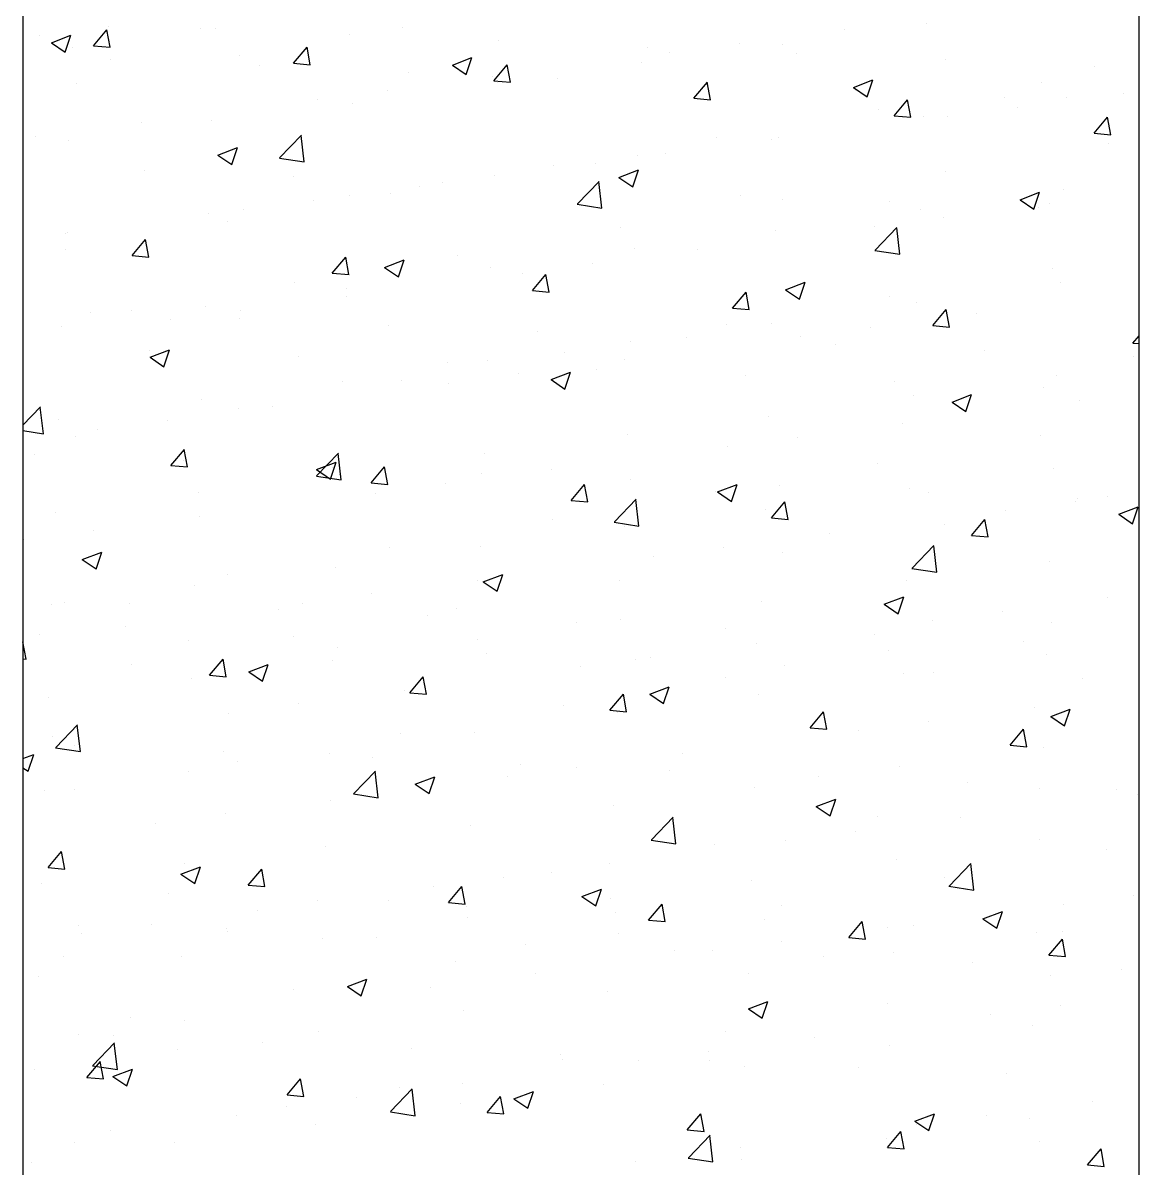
# Model space of a CAD drawing. Header units: millimetres. Extents: x 331487 to 517269, y 198509 to 399936.
# Drawn here: x 419945.7 to 420345.7, y 399116.1 to 399526.6 of the extents above; entities that cross this region are included whole.
import ezdxf

# ---------------------------------------------------------------- set-up
doc = ezdxf.new("R2010")
doc.units = ezdxf.units.MM
doc.header["$MEASUREMENT"] = 0
doc.layers.add('COLUMN', color=6, linetype='Continuous')

msp = doc.modelspace()

# ---------------------------------------------------------------- linework, layer by layer
at = {"layer": 'COLUMN'}
for p, q in [((419945.71, 399936.48), (419945.71, 381283.05)), ((420345.71, 381283.05), (420345.71, 399936.48))]:
    msp.add_line(p, q, dxfattribs=at)
at = {"layer": 'COLUMN', "color": 2, "linetype": 'Continuous'}
for p, q in [((419970.99, 399518.41), (419975.81, 399524.15)), ((419976.96, 399517.88), (419975.8, 399524.15)), ((419976.52, 399525.35), (419976.52, 399525.35)), ((420009.31, 399524.64), (420009.31, 399524.64)), ((420014.65, 399524.72), (420014.65, 399524.72)), ((420062.69, 399522.39), (420062.69, 399522.39)), ((420081.6, 399525), (420081.6, 399525)), ((420240.21, 399524.08), (420240.21, 399524.08)), ((420269.68, 399526.27), (420269.68, 399526.27)), ((419951.49, 399522.05), (419951.49, 399522.05)), ((419955.91, 399519.48), (419962.91, 399522.17)), ((419955.91, 399519.48), (419960.89, 399516.13)), ((419960.88, 399516.13), (419962.91, 399522.17)), ((419970.99, 399518.41), (419976.96, 399517.89)), ((420116.07, 399520.13), (420116.07, 399520.13)), ((420202.34, 399519.1), (420202.34, 399519.1)), ((420217.74, 399518.77), (420217.74, 399518.77)), ((419963.31, 399517.68), (419963.31, 399517.68)), ((420023.28, 399514.99), (420023.28, 399514.99)), ((420042.71, 399512.13), (420047.53, 399517.88)), ((420048.69, 399511.6), (420047.53, 399517.87)), ((420099.63, 399511.47), (420106.63, 399514.16)), ((420104.6, 399508.12), (420106.62, 399514.16)), ((420169.45, 399517.87), (420169.45, 399517.87)), ((420177.3, 399515.8), (420177.3, 399515.8)), ((420222.84, 399515.62), (420222.84, 399515.62)), ((419977.01, 399513.46), (419977.01, 399513.46)), ((420030.39, 399511.21), (420030.39, 399511.21)), ((420042.71, 399512.13), (420048.69, 399511.61)), ((420099.63, 399511.47), (420104.6, 399508.12)), ((420114.44, 399505.86), (420119.26, 399511.6)), ((420120.41, 399505.33), (420119.26, 399511.6)), ((420167.23, 399512.37), (420167.23, 399512.37)), ((420276.22, 399513.36), (420276.22, 399513.36)), ((420329.6, 399511.11), (420329.6, 399511.11)), ((420083.77, 399508.95), (420083.77, 399508.95)), ((420114.15, 399507.49), (420114.15, 399507.49)), ((420137.16, 399506.7), (420137.16, 399506.7)), ((420243.34, 399503.47), (420250.34, 399506.15)), ((420248.31, 399500.11), (420250.34, 399506.15)), ((419964.96, 399504.98), (419964.96, 399504.98)), ((420076.27, 399502.5), (420076.27, 399502.5)), ((420114.44, 399505.86), (420120.42, 399505.34)), ((420115.88, 399505.33), (420115.88, 399505.33)), ((420186.17, 399499.58), (420190.99, 399505.33)), ((420190.54, 399504.44), (420190.54, 399504.44)), ((420192.14, 399499.05), (420190.98, 399505.32)), ((420243.34, 399503.47), (420248.31, 399500.11)), ((420243.92, 399502.19), (420243.92, 399502.19)), ((420310.75, 399505.38), (420310.75, 399505.38)), ((420051.24, 399499.21), (420051.24, 399499.21)), ((420063.94, 399497.83), (420063.94, 399497.83)), ((420186.17, 399499.58), (420192.14, 399499.06)), ((420257.89, 399493.31), (420262.71, 399499.05)), ((420263.86, 399492.78), (420262.71, 399499.05)), ((420297.3, 399499.93), (420297.3, 399499.93)), ((420319.8, 399500.02), (420319.8, 399500.02)), ((420339.97, 399501.24), (420339.97, 399501.24)), ((420252.43, 399495.37), (420252.43, 399495.37)), ((420302.09, 399496.25), (420302.09, 399496.25)), ((419988.09, 399490.89), (419988.09, 399490.89)), ((420013.43, 399491.43), (420013.43, 399491.43)), ((420257.89, 399493.31), (420263.87, 399492.79)), ((420268.46, 399492.98), (420268.46, 399492.98)), ((420277.06, 399492.96), (420277.06, 399492.96)), ((420329.62, 399487.03), (420334.44, 399492.78)), ((420335.59, 399486.5), (420334.43, 399492.77)), ((419950.21, 399485.91), (419950.21, 399485.91)), ((420037.7, 399478.22), (420045.49, 399486.34)), ((420046.51, 399476.75), (420045.4, 399486.25)), ((420216.52, 399485.48), (420216.52, 399485.48)), ((420329.62, 399487.03), (420335.59, 399486.51)), ((419962.09, 399484.39), (419962.09, 399484.39)), ((420015.6, 399479.22), (420022.61, 399481.91)), ((420020.57, 399475.86), (420022.6, 399481.91)), ((420194.11, 399485.36), (420194.11, 399485.36)), ((420213.9, 399484.64), (420213.9, 399484.64)), ((420334.71, 399483.42), (420334.71, 399483.42)), ((420015.6, 399479.22), (420020.58, 399475.87)), ((420037.61, 399478.13), (420046.51, 399476.75)), ((420166.01, 399479.08), (420166.01, 399479.08)), ((420176.03, 399479.66), (420176.03, 399479.66)), ((419989.41, 399473.81), (419989.41, 399473.81)), ((420135.79, 399475.35), (420135.79, 399475.35)), ((420151, 399476.36), (420151, 399476.36)), ((420159.32, 399471.21), (420166.32, 399473.9)), ((420164.29, 399467.86), (420166.31, 399473.9)), ((420276.39, 399473.41), (420276.39, 399473.41)), ((420042.79, 399471.55), (420042.79, 399471.55)), ((420096.18, 399469.3), (420096.18, 399469.3)), ((420114.67, 399472.04), (420114.67, 399472.04)), ((420144.42, 399461.67), (420152.21, 399469.79)), ((420153.23, 399460.2), (420152.12, 399469.7)), ((420159.32, 399471.21), (420164.29, 399467.86)), ((420077.47, 399465.34), (420077.47, 399465.34)), ((420087.84, 399468.05), (420087.84, 399468.05)), ((420149.56, 399467.04), (420149.56, 399467.04)), ((420303.03, 399463.2), (420310.03, 399465.89)), ((420308, 399459.85), (420310.03, 399465.89)), ((420318.59, 399466.73), (420318.59, 399466.73)), ((420049.97, 399463.06), (420049.97, 399463.06)), ((420062.73, 399464.54), (420062.73, 399464.54)), ((420144.34, 399461.58), (420153.23, 399460.2)), ((420202.94, 399464.79), (420202.94, 399464.79)), ((420218.07, 399463.4), (420218.07, 399463.4)), ((420256.32, 399462.53), (420256.32, 399462.53)), ((420303.03, 399463.2), (420308, 399459.85)), ((420313.66, 399461.8), (420313.66, 399461.8)), ((420012.22, 399458.14), (420012.22, 399458.14)), ((420024.93, 399459.76), (420024.93, 399459.76)), ((420267.24, 399459.69), (420267.24, 399459.69)), ((420275.79, 399456.81), (420275.79, 399456.81)), ((420309.71, 399460.28), (420309.71, 399460.28)), ((420019.15, 399455.32), (420019.15, 399455.32)), ((420159.75, 399453.39), (420159.75, 399453.39)), ((420250.75, 399453.52), (420250.75, 399453.52)), ((420251.15, 399445.12), (420258.94, 399453.23)), ((420259.95, 399443.65), (420258.85, 399453.14)), ((419960.87, 399451.1), (419960.87, 399451.1)), ((419961.78, 399451.45), (419961.78, 399451.45)), ((419984.86, 399443.19), (419989.68, 399448.94)), ((419990.84, 399442.66), (419989.68, 399448.93)), ((420215.3, 399452.19), (420215.3, 399452.19)), ((419960.83, 399445.31), (419960.83, 399445.31)), ((420164.79, 399445.79), (420164.79, 399445.79)), ((420187.6, 399445.2), (420187.6, 399445.2)), ((420251.06, 399445.02), (420259.95, 399443.65)), ((419984.86, 399443.19), (419990.84, 399442.67)), ((420056.59, 399436.91), (420061.41, 399442.66)), ((420062.56, 399436.38), (420061.41, 399442.65)), ((420075.29, 399438.96), (420082.3, 399441.65)), ((420080.26, 399435.6), (420082.29, 399441.65)), ((420101.43, 399443.38), (420101.43, 399443.38)), ((420056.59, 399436.92), (420062.57, 399436.39)), ((420075.29, 399438.96), (420080.27, 399435.6)), ((420113.45, 399438.75), (420113.45, 399438.75)), ((420124.69, 399436.92), (420124.69, 399436.92)), ((420128.31, 399430.64), (420133.14, 399436.39)), ((420134.29, 399430.11), (420133.13, 399436.38)), ((420149.72, 399440.22), (420149.72, 399440.22)), ((420314.58, 399438.41), (420314.58, 399438.41)), ((420043.11, 399433.37), (420043.11, 399433.37)), ((420219.01, 399430.95), (420226.01, 399433.64)), ((420223.98, 399427.59), (420226, 399433.64)), ((420317.37, 399433.44), (420317.37, 399433.44)), ((420061.51, 399431.25), (420061.51, 399431.25)), ((420061.53, 399428.61), (420061.53, 399428.61)), ((420128.31, 399430.64), (420134.29, 399430.12)), ((420200.04, 399424.36), (420204.86, 399430.11)), ((420206.01, 399423.83), (420204.86, 399430.1)), ((420219.01, 399430.95), (420223.98, 399427.6)), ((420256.26, 399428.4), (420256.26, 399428.4)), ((420011, 399424.85), (420011, 399424.85)), ((420200.04, 399424.36), (420206.02, 399423.84)), ((420266.03, 399426.4), (420266.03, 399426.4)), ((420271.77, 399418.09), (420276.59, 399423.83)), ((420277.74, 399417.56), (420276.58, 399423.83)), ((419969.94, 399422.71), (419969.94, 399422.71)), ((419984.79, 399423.36), (419984.79, 399423.36)), ((419998.63, 399420.32), (419998.63, 399420.32)), ((420023.32, 399420.46), (420023.32, 399420.46)), ((420023.66, 399423.62), (420023.66, 399423.62)), ((420287.35, 399422.36), (420287.35, 399422.36)), ((419959.66, 399417.81), (419959.66, 399417.81)), ((420076.7, 399418.2), (420076.7, 399418.2)), ((420130.09, 399415.94), (420130.09, 399415.94)), ((420197.94, 399418.39), (420197.94, 399418.39)), ((420214.09, 399418.9), (420214.09, 399418.9)), ((420249.48, 399417.37), (420249.48, 399417.37)), ((420271.77, 399418.09), (420277.74, 399417.57)), ((420163.58, 399412.5), (420163.58, 399412.5)), ((420183.47, 399413.69), (420183.47, 399413.69)), ((420224.44, 399414.08), (420224.44, 399414.08)), ((420343.49, 399411.81), (420345.71, 399414.45)), ((420343.49, 399411.81), (420345.71, 399411.62)), ((419991.02, 399409.28), (419991.02, 399409.28)), ((419991.27, 399406.71), (419998.27, 399409.39)), ((419996.24, 399403.35), (419998.27, 399409.39)), ((420139.62, 399408.38), (420139.62, 399408.38)), ((420236.85, 399411.43), (420236.85, 399411.43)), ((420290.23, 399409.18), (420290.23, 399409.18)), ((419991.27, 399406.71), (419996.25, 399403.35)), ((420044.41, 399407.02), (420044.41, 399407.02)), ((420097.79, 399404.77), (420097.79, 399404.77)), ((420112.23, 399405.46), (420112.23, 399405.46)), ((420161.29, 399405.76), (420161.29, 399405.76)), ((420343.61, 399406.92), (420343.61, 399406.92)), ((420123.42, 399400.77), (420123.42, 399400.77)), ((420134.99, 399398.7), (420141.99, 399401.39)), ((420139.95, 399395.34), (420141.98, 399401.38)), ((420151.17, 399402.51), (420151.17, 399402.51)), ((420204.55, 399400.26), (420204.55, 399400.26)), ((420316.16, 399400.15), (420316.16, 399400.15)), ((420060.3, 399397.96), (420060.3, 399397.96)), ((420081.3, 399398.37), (420081.3, 399398.37)), ((420098.38, 399397.48), (420098.38, 399397.48)), ((420134.99, 399398.7), (420139.96, 399395.34)), ((420257.93, 399398), (420257.93, 399398)), ((420311.32, 399395.75), (420311.32, 399395.75)), ((420009.79, 399391.56), (420009.79, 399391.56)), ((420264.81, 399393.11), (420264.81, 399393.11)), ((420278.7, 399390.69), (420285.7, 399393.38)), ((420283.67, 399387.33), (420285.69, 399393.37)), ((420324.2, 399391.23), (420324.2, 399391.23)), ((419945.71, 399382.34), (419952.02, 399388.93)), ((419953.04, 399379.34), (419951.93, 399388.84)), ((420022.99, 399388.36), (420022.99, 399388.36)), ((420035.23, 399389.16), (420035.23, 399389.16)), ((420278.7, 399390.69), (420283.67, 399387.33)), ((419958.44, 399384.52), (419958.44, 399384.52)), ((419997.35, 399384.18), (419997.35, 399384.18)), ((420212.87, 399385.62), (420212.87, 399385.62)), ((420261.04, 399382.92), (420261.04, 399382.92)), ((419945.71, 399380.47), (419953.04, 399379.34)), ((419972.32, 399380.88), (419972.32, 399380.88)), ((420162.36, 399379.21), (420162.36, 399379.21)), ((420310.45, 399378.75), (420310.45, 399378.75)), ((419964.67, 399378.35), (419964.67, 399378.35)), ((420198.14, 399374.63), (420198.14, 399374.63)), ((420223.17, 399377.93), (420223.17, 399377.93)), ((419950.04, 399371.88), (419950.04, 399371.88)), ((419998.74, 399367.97), (420003.56, 399373.72)), ((420004.71, 399367.44), (420003.55, 399373.71)), ((420050.96, 399364.26), (420058.75, 399372.37)), ((420059.76, 399362.79), (420058.66, 399372.28)), ((420111.02, 399372.17), (420111.02, 399372.17)), ((419998.74, 399367.97), (420004.71, 399367.45)), ((420003.43, 399369.62), (420003.43, 399369.62)), ((420050.96, 399366.44), (420057.96, 399369.13)), ((420050.96, 399366.44), (420055.94, 399363.09)), ((420055.93, 399363.09), (420057.96, 399369.13)), ((420056.81, 399367.37), (420056.81, 399367.37)), ((420070.46, 399361.7), (420075.28, 399367.44)), ((420076.44, 399361.17), (420075.28, 399367.43)), ((420252.13, 399368.74), (420252.13, 399368.74)), ((420314.94, 399366.86), (420314.94, 399366.86)), ((420050.87, 399364.16), (420059.76, 399362.79)), ((420059.08, 399364.67), (420059.08, 399364.67)), ((420110.19, 399365.11), (420110.19, 399365.11)), ((420134.98, 399366.32), (420134.98, 399366.32)), ((420163.57, 399362.86), (420163.57, 399362.86)), ((420008.57, 399358.27), (420008.57, 399358.27)), ((420070.46, 399361.7), (420076.44, 399361.17)), ((420097.11, 399361.33), (420097.11, 399361.33)), ((420142.19, 399355.42), (420147.01, 399361.17)), ((420148.16, 399354.89), (420147.01, 399361.16)), ((420193.81, 399358.73), (420193.81, 399358.73)), ((420194.68, 399358.44), (420201.68, 399361.12)), ((420194.68, 399358.44), (420199.65, 399355.08)), ((420199.65, 399355.08), (420201.67, 399361.12)), ((420216.95, 399360.6), (420216.95, 399360.6)), ((420263.6, 399359.82), (420263.6, 399359.82)), ((420270.34, 399358.35), (420270.34, 399358.35)), ((420072.07, 399358.04), (420072.07, 399358.04)), ((420142.19, 399355.42), (420148.17, 399354.9)), ((420157.68, 399347.71), (420165.47, 399355.82)), ((420166.49, 399346.24), (420165.38, 399355.73)), ((420213.92, 399349.15), (420218.74, 399354.89)), ((420219.89, 399348.61), (420218.73, 399354.88)), ((420322.93, 399355.08), (420322.93, 399355.08)), ((420323.72, 399356.09), (420323.72, 399356.09)), ((420334.41, 399356.79), (420334.41, 399356.79)), ((419957.23, 399351.23), (419957.23, 399351.23)), ((420211.66, 399352.33), (420211.66, 399352.33)), ((420297.89, 399351.79), (420297.89, 399351.79)), ((420338.39, 399350.43), (420345.39, 399353.11)), ((420338.39, 399350.43), (420343.36, 399347.07)), ((420343.36, 399347.07), (420345.39, 399353.11)), ((420008.92, 399349.72), (420008.92, 399349.72)), ((420135.49, 399348.72), (420135.49, 399348.72)), ((420157.59, 399347.61), (420166.49, 399346.23)), ((420161.15, 399345.92), (420161.15, 399345.92)), ((420213.92, 399349.15), (420219.89, 399348.62)), ((420276.09, 399346.78), (420276.09, 399346.78)), ((420285.64, 399342.87), (420290.46, 399348.62)), ((420291.62, 399342.34), (420290.46, 399348.61)), ((419971.05, 399344.74), (419971.05, 399344.74)), ((420234.74, 399343.47), (420234.74, 399343.47)), ((420285.64, 399342.87), (420291.62, 399342.35)), ((419946.01, 399341.44), (419946.01, 399341.44)), ((420077.18, 399338.71), (420077.18, 399338.71)), ((420109.8, 399338.88), (420109.8, 399338.88)), ((420196.86, 399338.49), (420196.86, 399338.49)), ((420264.41, 399331.15), (420272.2, 399339.27)), ((420273.21, 399329.68), (420272.11, 399339.18)), ((419966.94, 399334.19), (419973.94, 399336.88)), ((419966.94, 399334.19), (419971.92, 399330.84)), ((419971.91, 399330.83), (419973.94, 399336.88)), ((420171.83, 399335.19), (420171.83, 399335.19)), ((420217.77, 399336.77), (420217.77, 399336.77)), ((420313.72, 399333.58), (420313.72, 399333.58)), ((420057.86, 399331.39), (420057.86, 399331.39)), ((420264.32, 399331.06), (420273.21, 399329.68)), ((420018.86, 399328.7), (420018.86, 399328.7)), ((420108.68, 399326.88), (420108.68, 399326.88)), ((420110.65, 399326.18), (420117.66, 399328.87)), ((420110.65, 399326.18), (420115.63, 399322.83)), ((420115.62, 399322.83), (420117.65, 399328.87)), ((420159.46, 399326.76), (420159.46, 399326.76)), ((420262.38, 399326.53), (420262.38, 399326.53)), ((420007.35, 399324.98), (420007.35, 399324.98)), ((420070.8, 399321.89), (420070.8, 399321.89)), ((419956.01, 399317.94), (419956.01, 399317.94)), ((419960.54, 399318.68), (419960.54, 399318.68)), ((419983.95, 399318.52), (419983.95, 399318.52)), ((420045.77, 399318.6), (420045.77, 399318.6)), ((420210.44, 399319.04), (420210.44, 399319.04)), ((420254.37, 399318.17), (420261.37, 399320.86)), ((420254.37, 399318.17), (420259.34, 399314.82)), ((420259.34, 399314.82), (420261.36, 399320.86)), ((420334.49, 399320.63), (420334.49, 399320.63)), ((420037.33, 399316.27), (420037.33, 399316.27)), ((420090.72, 399314.01), (420090.72, 399314.01)), ((420101.14, 399316.75), (420101.14, 399316.75)), ((420296.62, 399315.64), (420296.62, 399315.64)), ((419982.61, 399310.28), (419982.61, 399310.28)), ((420144.1, 399311.76), (420144.1, 399311.76)), ((420159.93, 399312.63), (420159.93, 399312.63)), ((420197.48, 399309.5), (420197.48, 399309.5)), ((420271.59, 399312.35), (420271.59, 399312.35)), ((420314.28, 399311.79), (420314.28, 399311.79)), ((419951.65, 399307.35), (419951.65, 399307.35)), ((420005.04, 399305.09), (420005.04, 399305.09)), ((420042.82, 399306.74), (420042.82, 399306.74)), ((420108.59, 399305.59), (420108.59, 399305.59)), ((420250.86, 399307.25), (420250.86, 399307.25)), ((420304.25, 399304.99), (420304.25, 399304.99)), ((419946.86, 399298.5), (419945.71, 399304.74)), ((420058.42, 399302.84), (420058.42, 399302.84)), ((420208.43, 399304.03), (420208.43, 399304.03)), ((420255.97, 399301.77), (420255.97, 399301.77)), ((419945.71, 399298.61), (419946.86, 399298.5)), ((419984.5, 399296.73), (419984.5, 399296.73)), ((420012.61, 399292.75), (420017.43, 399298.5)), ((420018.59, 399292.22), (420017.43, 399298.49)), ((420026.63, 399293.93), (420033.63, 399296.62)), ((420031.6, 399290.57), (420033.63, 399296.62)), ((420056.65, 399298.1), (420056.65, 399298.1)), ((420111.8, 399300.58), (420111.8, 399300.58)), ((420165.18, 399298.33), (420165.18, 399298.33)), ((420170.56, 399299.05), (420170.56, 399299.05)), ((420312.51, 399300.29), (420312.51, 399300.29)), ((420012.61, 399292.75), (420018.59, 399292.23)), ((420026.63, 399293.93), (420031.61, 399290.57)), ((420145.52, 399295.75), (420145.52, 399295.75)), ((420218.57, 399296.07), (420218.57, 399296.07)), ((420261.16, 399293.24), (420261.16, 399293.24)), ((420271.95, 399293.82), (420271.95, 399293.82)), ((420006.14, 399291.69), (420006.14, 399291.69)), ((420084.34, 399286.48), (420089.16, 399292.22)), ((420090.31, 399285.95), (420089.16, 399292.21)), ((420170.34, 399285.92), (420177.35, 399288.61)), ((420175.31, 399282.56), (420177.34, 399288.61)), ((420197.65, 399291.76), (420197.65, 399291.76)), ((420325.33, 399291.56), (420325.33, 399291.56)), ((419954.79, 399284.65), (419954.79, 399284.65)), ((420082.37, 399287.44), (420082.37, 399287.44)), ((420084.34, 399286.48), (420090.32, 399285.95)), ((420156.06, 399280.2), (420160.89, 399285.95)), ((420162.04, 399279.67), (420160.88, 399285.94)), ((420170.34, 399285.92), (420175.32, 399282.57)), ((420209.22, 399285.75), (420209.22, 399285.75)), ((420044.5, 399282.45), (420044.5, 399282.45)), ((420139.33, 399281.75), (420139.33, 399281.75)), ((420156.06, 399280.2), (420162.04, 399279.68)), ((420308.19, 399281.19), (420308.19, 399281.19)), ((420314.06, 399277.91), (420321.06, 399280.6)), ((420319.03, 399274.56), (420321.05, 399280.6)), ((420019.46, 399279.16), (420019.46, 399279.16)), ((420158.71, 399279.35), (420158.71, 399279.35)), ((420227.79, 399273.93), (420232.61, 399279.67)), ((420233.76, 399273.4), (420232.61, 399279.66)), ((420270.31, 399276.2), (420270.31, 399276.2)), ((420314.06, 399277.91), (420319.03, 399274.56)), ((419957.49, 399266.85), (419965.28, 399274.96)), ((419966.3, 399265.38), (419965.19, 399274.87)), ((420107.37, 399272.3), (420107.37, 399272.3)), ((420227.79, 399273.93), (420233.77, 399273.4)), ((420245.28, 399272.91), (420245.28, 399272.91)), ((420299.52, 399267.65), (420304.34, 399273.4)), ((420305.49, 399267.12), (420304.33, 399273.39)), ((419956.31, 399270.84), (419956.31, 399270.84)), ((420081.01, 399271.74), (420081.01, 399271.74)), ((419945.71, 399262.87), (419949.61, 399264.36)), ((419947.58, 399258.32), (419949.61, 399264.36)), ((419957.4, 399266.75), (419966.3, 399265.37)), ((419964.06, 399267.69), (419964.06, 399267.69)), ((420017.44, 399265.44), (420017.44, 399265.44)), ((420055.43, 399264.81), (420055.43, 399264.81)), ((420182.12, 399264.59), (420182.12, 399264.59)), ((420299.52, 399267.65), (420305.49, 399267.13)), ((420311.29, 399267), (420311.29, 399267)), ((420022.69, 399261.73), (420022.69, 399261.73)), ((420070.82, 399263.18), (420070.82, 399263.18)), ((420124.2, 399260.93), (420124.2, 399260.93)), ((420144.25, 399259.61), (420144.25, 399259.61)), ((420259.95, 399259.96), (420259.95, 399259.96)), ((419945.71, 399259.59), (419947.58, 399258.32)), ((420004.92, 399258.4), (420004.92, 399258.4)), ((420064.22, 399250.29), (420072.01, 399258.41)), ((420073.02, 399248.82), (420071.92, 399258.32)), ((420086.32, 399253.67), (420093.32, 399256.36)), ((420091.29, 399250.31), (420093.32, 399256.35)), ((420119.22, 399256.31), (420119.22, 399256.31)), ((420177.59, 399258.67), (420177.59, 399258.67)), ((420230.97, 399256.42), (420230.97, 399256.42)), ((419964.37, 399251.72), (419964.37, 399251.72)), ((420086.32, 399253.67), (420091.3, 399250.31)), ((420208.01, 399252.46), (420208.01, 399252.46)), ((420284.35, 399254.16), (420284.35, 399254.16)), ((420310.16, 399252.12), (420310.16, 399252.12)), ((420337.73, 399251.91), (420337.73, 399251.91)), ((419953.58, 399251.36), (419953.58, 399251.36)), ((420056.06, 399248), (420056.06, 399248)), ((420064.13, 399250.2), (420073.02, 399248.82)), ((420230.03, 399245.66), (420237.04, 399248.35)), ((420235, 399242.3), (420237.03, 399248.34)), ((420345.03, 399250.06), (420345.03, 399250.06)), ((420157.5, 399246.06), (420157.5, 399246.06)), ((420230.04, 399245.66), (420235.01, 399242.3)), ((419993.15, 399239.71), (419993.15, 399239.71)), ((420018.19, 399243.01), (420018.19, 399243.01)), ((420170.94, 399233.74), (420178.73, 399241.86)), ((420179.75, 399232.27), (420178.64, 399241.77)), ((420251.84, 399242.11), (420251.84, 399242.11)), ((420281.88, 399241.75), (420281.88, 399241.75)), ((420106.15, 399239.02), (420106.15, 399239.02)), ((420244.01, 399236.76), (420244.01, 399236.76)), ((420054.22, 399231.52), (420054.22, 399231.52)), ((420170.85, 399233.65), (420179.75, 399232.27)), ((420193.52, 399232.1), (420193.52, 399232.1)), ((420218.97, 399233.47), (420218.97, 399233.47)), ((420310.08, 399233.71), (420310.08, 399233.71)), ((419954.76, 399223.81), (419959.58, 399229.55)), ((419960.74, 399223.28), (419959.58, 399229.55)), ((420334.12, 399230.16), (420334.12, 399230.16)), ((419954.76, 399223.81), (419960.74, 399223.28)), ((420002.3, 399221.41), (420009.3, 399224.1)), ((420003.71, 399225.12), (420003.71, 399225.12)), ((420007.27, 399218.06), (420009.3, 399224.1)), ((420026.49, 399217.53), (420031.31, 399223.28)), ((420032.46, 399217), (420031.31, 399223.27)), ((420155.82, 399225.15), (420155.82, 399225.15)), ((420258.73, 399226.67), (420258.73, 399226.67)), ((420277.66, 399217.19), (420285.45, 399225.31)), ((420286.47, 399215.72), (420285.36, 399225.22)), ((420002.3, 399221.41), (420007.27, 399218.06)), ((420117.94, 399220.16), (420117.94, 399220.16)), ((420135.2, 399222.09), (420135.2, 399222.09)), ((420206.79, 399219.17), (420206.79, 399219.17)), ((420275.8, 399220.15), (420275.8, 399220.15)), ((419952.36, 399218.07), (419952.36, 399218.07)), ((420026.49, 399217.53), (420032.46, 399217.01)), ((420092.91, 399216.87), (420092.91, 399216.87)), ((420098.21, 399211.26), (420103.03, 399217)), ((420104.19, 399210.73), (420103.03, 399216.99)), ((420146.01, 399213.41), (420153.01, 399216.09)), ((420150.98, 399210.05), (420153.01, 399216.09)), ((420277.58, 399217.1), (420286.47, 399215.72)), ((419997.97, 399214.34), (419997.97, 399214.34)), ((420051.35, 399212.08), (420051.35, 399212.08)), ((420076.88, 399212.08), (420076.88, 399212.08)), ((420098.21, 399211.26), (420104.19, 399210.73)), ((420146.01, 399213.41), (420150.99, 399210.05)), ((420156.28, 399212.77), (420156.28, 399212.77)), ((420169.94, 399204.98), (420174.76, 399210.73)), ((420175.91, 399204.45), (420174.76, 399210.72)), ((420318.73, 399210.62), (420318.73, 399210.62)), ((420343.76, 399213.92), (420343.76, 399213.92)), ((420029.75, 399208.55), (420029.75, 399208.55)), ((420104.73, 399209.83), (420104.73, 399209.83)), ((420158.11, 399207.57), (420158.11, 399207.57)), ((420217.48, 399210.14), (420217.48, 399210.14)), ((420289.73, 399205.4), (420296.73, 399208.08)), ((420294.69, 399202.04), (420296.72, 399208.08)), ((419965.67, 399203.16), (419965.67, 399203.16)), ((419991.88, 399203.57), (419991.88, 399203.57)), ((420104.94, 399205.73), (420104.94, 399205.73)), ((420169.94, 399204.98), (420175.92, 399204.46)), ((420211.49, 399205.32), (420211.49, 399205.32)), ((420241.67, 399198.71), (420246.49, 399204.45)), ((420247.64, 399198.18), (420246.48, 399204.44)), ((420255.57, 399202.31), (420255.57, 399202.31)), ((420264.88, 399203.06), (420264.88, 399203.06)), ((420289.73, 399205.4), (420294.7, 399202.04)), ((419966.85, 399200.27), (419966.85, 399200.27)), ((420018.56, 399202.07), (420018.56, 399202.07)), ((420019.05, 399200.91), (420019.05, 399200.91)), ((420053, 399198.23), (420053, 399198.23)), ((420072.43, 399198.65), (420072.43, 399198.65)), ((420159.16, 399200.13), (420159.16, 399200.13)), ((420241.67, 399198.71), (420247.64, 399198.18)), ((420308.86, 399200.42), (420308.86, 399200.42)), ((420313.39, 399192.43), (420318.21, 399198.18)), ((420319.37, 399191.9), (420318.21, 399198.17)), ((420318.26, 399200.81), (420318.26, 399200.81)), ((420125.81, 399196.4), (420125.81, 399196.4)), ((420179.2, 399194.14), (420179.2, 399194.14)), ((420192.66, 399194.02), (420192.66, 399194.02)), ((420217.7, 399197.32), (420217.7, 399197.32)), ((419960.24, 399192.06), (419960.24, 399192.06)), ((420002.49, 399191.83), (420002.49, 399191.83)), ((420100.84, 399190.12), (420100.84, 399190.12)), ((420232.58, 399191.88), (420232.58, 399191.88)), ((420257.52, 399193.38), (420257.52, 399193.38)), ((420313.39, 399192.43), (420319.37, 399191.91)), ((420129.51, 399185.71), (420129.51, 399185.71)), ((420205.58, 399185.88), (420205.58, 399185.88)), ((420285.96, 399189.63), (420285.96, 399189.63)), ((420339.34, 399187.37), (420339.34, 399187.37)), ((419951.15, 399184.79), (419951.15, 399184.79)), ((420061.99, 399181.15), (420068.99, 399183.84)), ((420066.96, 399177.8), (420068.99, 399183.84)), ((420313.99, 399185.16), (420313.99, 399185.16)), ((420042.52, 399180.11), (420042.52, 399180.11)), ((420061.99, 399181.15), (420066.96, 399177.8)), ((420091.64, 399180.72), (420091.64, 399180.72)), ((420155.07, 399179.48), (420155.07, 399179.48)), ((420066.6, 399177.43), (420066.6, 399177.43)), ((420205.7, 399173.14), (420212.71, 399175.83)), ((420210.67, 399169.79), (420212.7, 399175.83)), ((420255.67, 399175.15), (420255.67, 399175.15)), ((420317.45, 399174.48), (420317.45, 399174.48)), ((419984.21, 399170.1), (419984.21, 399170.1)), ((420103.72, 399172.44), (420103.72, 399172.44)), ((420205.7, 399173.14), (420210.68, 399169.79)), ((420292.42, 399171.18), (420292.42, 399171.18)), ((420003.45, 399169.11), (420003.45, 399169.11)), ((420307.64, 399167.13), (420307.64, 399167.13)), ((419965.57, 399164.13), (419965.57, 399164.13)), ((419978.07, 399163.51), (419978.07, 399163.51)), ((420031.45, 399161.25), (420031.45, 399161.25)), ((420051.78, 399164.94), (420051.78, 399164.94)), ((420197.35, 399165.14), (420197.35, 399165.14)), ((420229.26, 399162.87), (420229.26, 399162.87)), ((419970.75, 399152.88), (419978.54, 399161)), ((419979.56, 399151.41), (419978.45, 399160.91)), ((420001.27, 399158.54), (420001.27, 399158.54)), ((420084.83, 399159), (420084.83, 399159)), ((420191.39, 399157.88), (420191.39, 399157.88)), ((420256.3, 399160.09), (420256.3, 399160.09)), ((419968.64, 399148.59), (419973.46, 399154.33)), ((419974.61, 399148.06), (419973.45, 399154.33)), ((420138.22, 399156.74), (420138.22, 399156.74)), ((420139.03, 399155.12), (420139.03, 399155.12)), ((420166.36, 399154.58), (420166.36, 399154.58)), ((420191.6, 399154.49), (420191.6, 399154.49)), ((419949.93, 399151.5), (419949.93, 399151.5)), ((419970.66, 399152.79), (419979.56, 399151.41)), ((419977.97, 399148.9), (419984.97, 399151.59)), ((419977.97, 399148.9), (419982.94, 399145.54)), ((419982.94, 399145.54), (419984.97, 399151.59)), ((420204.36, 399152.59), (420204.36, 399152.59)), ((420244.98, 399152.23), (420244.98, 399152.23)), ((420298.36, 399149.98), (420298.36, 399149.98)), ((419968.64, 399148.59), (419974.61, 399148.07)), ((420040.36, 399142.31), (420045.18, 399148.06)), ((420046.34, 399141.78), (420045.18, 399148.05)), ((420080.71, 399145.11), (420080.71, 399145.11)), ((420103.2, 399146.27), (420103.2, 399146.27)), ((420153.85, 399146.19), (420153.85, 399146.19)), ((420040.36, 399142.31), (420046.34, 399141.79)), ((420065.33, 399141.28), (420065.33, 399141.28)), ((420077.47, 399136.33), (420085.26, 399144.45)), ((420086.28, 399134.86), (420085.17, 399144.36)), ((420112.09, 399136.04), (420116.91, 399141.78)), ((420118.06, 399135.51), (420116.91, 399141.78)), ((420121.68, 399140.89), (420128.68, 399143.58)), ((420121.68, 399140.89), (420126.66, 399137.54)), ((420126.65, 399137.53), (420128.68, 399143.58)), ((420040.3, 399137.99), (420040.3, 399137.99)), ((420102.51, 399139.15), (420102.51, 399139.15)), ((420329.02, 399140.02), (420329.02, 399140.02)), ((420022.4, 399135.1), (420022.4, 399135.1)), ((420077.39, 399136.24), (420086.28, 399134.86)), ((420112.09, 399136.04), (420118.07, 399135.52)), ((420183.81, 399129.76), (420188.64, 399135.51)), ((420189.79, 399129.23), (420188.63, 399135.5)), ((420265.39, 399132.88), (420272.4, 399135.57)), ((420265.39, 399132.88), (420270.37, 399129.53)), ((420270.36, 399129.53), (420272.39, 399135.57)), ((420291.15, 399135.03), (420291.15, 399135.03)), ((420306.43, 399133.84), (420306.43, 399133.84)), ((419977.14, 399129.67), (419977.14, 399129.67)), ((420050.57, 399131.65), (420050.57, 399131.65)), ((420183.81, 399129.76), (420189.79, 399129.24)), ((420255.54, 399123.49), (420260.36, 399129.23)), ((420261.51, 399122.96), (420260.36, 399129.23)), ((420266.11, 399131.74), (420266.11, 399131.74)), ((419964.08, 399125.09), (419964.08, 399125.09)), ((420000.06, 399125.25), (420000.06, 399125.25)), ((420184.2, 399119.78), (420191.99, 399127.9)), ((420193, 399118.31), (420191.9, 399127.8)), ((420255.08, 399126.8), (420255.08, 399126.8)), ((420309.86, 399125.49), (420309.86, 399125.49)), ((420202.96, 399123.42), (420202.96, 399123.42)), ((420255.54, 399123.49), (420261.52, 399122.96)), ((420327.27, 399117.21), (420332.09, 399122.96)), ((420333.24, 399116.68), (420332.08, 399122.95)), ((419948.71, 399118.21), (419948.71, 399118.21)), ((420165.08, 399118.44), (420165.08, 399118.44)), ((420184.11, 399119.69), (420193, 399118.31)), ((420203.15, 399119.3), (420203.15, 399119.3)), ((420327.27, 399117.21), (420333.24, 399116.69))]:
    msp.add_line(p, q, dxfattribs=at)

doc.saveas('drawing.dxf')
